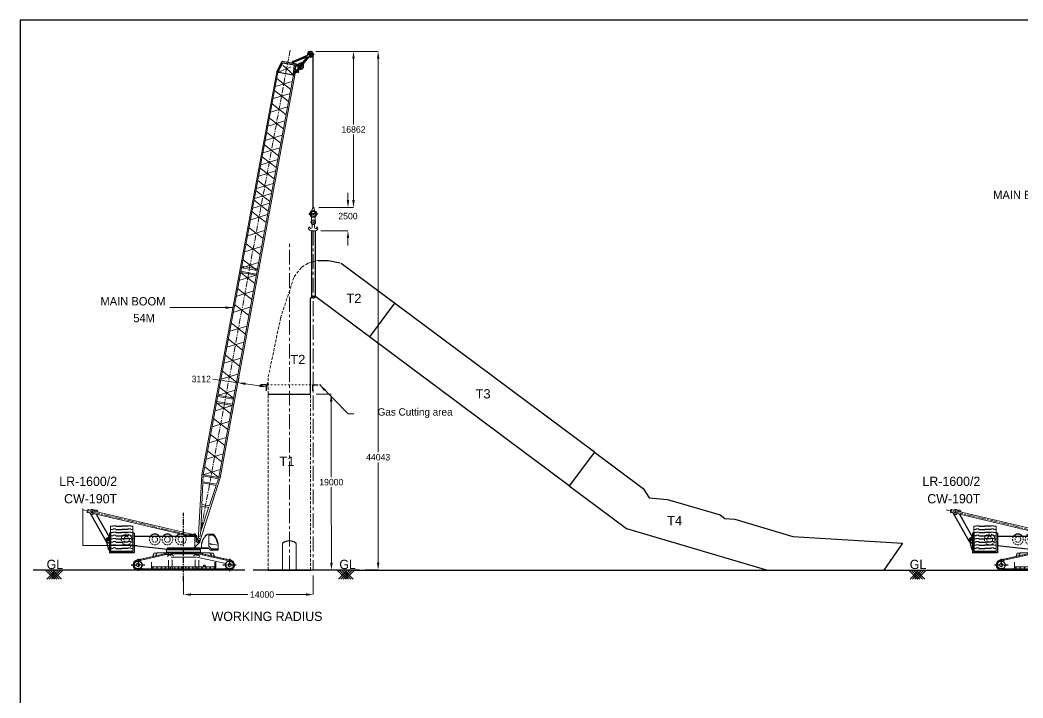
# Model space of a CAD drawing. Header units: millimetres. Extents: x 1537150 to 272268898, y -441565 to -219993.
# Drawn here: x 2354471 to 2462737, y -293195 to -219993 of the extents above; entities that cross this region are included whole.
import ezdxf

# ---------------------------------------------------------------- set-up
doc = ezdxf.new("R2010")
doc.units = ezdxf.units.MM
for name, pattern in [('CENTER', [50.8, 31.75, -6.35, 6.35, -6.35]), ('DIVIDE2', [0.625, 0.25, -0.125, 0, -0.125, 0, -0.125]), ('HIDDEN', [9.525, 6.35, -3.175])]:
    doc.linetypes.add(name, pattern=pattern)
doc.dimstyles.get("Standard").update_dxf_attribs({"dimtxt": 700, "dimasz": 800, "dimexe": 0.18, "dimexo": 600, "dimgap": 200, "dimtad": 0, "dimtih": 1, "dimtoh": 1, "dimdec": 0, "dimzin": 0, "dimdsep": 46, "dimtxsty": 'Standard', "dimcen": 0.09, "dimadec": 0, "dimazin": 0, "dimtfac": 1, "dimtdec": 0, "dimtofl": 0, "dimtmove": 0, "dimatfit": 3, "dimfxl": 1, "dimtolj": 1, "dimtzin": 0, "dimlwd": 5, "dimlwe": 5, "dimarcsym": 0})

# ---------------------------------------------------------------- blocks, each defined once
blk = doc.blocks.new('*D56')
at = {"color": 0, "lineweight": 5, "transparency": 16777216}
for p, q in [((2372125, -279971), (2372125, -282031)), ((2386125, -279971), (2386125, -282031)), ((2372925, -282031), (2379053, -282031)), ((2385325, -282031), (2382136, -282031))]:
    blk.add_line(p, q, dxfattribs=at)
at = {"color": 0, "transparency": 16777216}
for points in [[(2372925, -281898), (2372925, -282164), (2372125, -282031)], [(2385325, -281898), (2385325, -282164), (2386125, -282031)]]:
    blk.add_solid(points, dxfattribs=at)
at = {"layer": 'Defpoints', "color": 0, "transparency": 16777216}
for p in [(2372125, -279371), (2386125, -279371), (2386125, -282031)]:
    blk.add_point(p, dxfattribs=at)
at = {"color": 0, "transparency": 16777216, "insert": (2380595, -282031), "char_height": 700, "attachment_point": 5}
blk.add_mtext('\\A1;14000', dxfattribs=at)
blk = doc.blocks.new('*D58')
at = {"color": 0, "lineweight": 5, "transparency": 16777216}
for p, q in [((2389870, -239441), (2389870, -238641)), ((2386725, -240241), (2389870, -240241)), ((2386940, -242745), (2389870, -242745)), ((2389870, -243545), (2389870, -244345))]:
    blk.add_line(p, q, dxfattribs=at)
at = {"color": 0, "transparency": 16777216}
for points in [[(2389737, -239441), (2390003, -239441), (2389870, -240241)], [(2389737, -243545), (2390003, -243545), (2389870, -242745)]]:
    blk.add_solid(points, dxfattribs=at)
at = {"layer": 'Defpoints', "color": 0, "transparency": 16777216}
for p in [(2386125, -240241), (2389870, -240241), (2386340, -242745)]:
    blk.add_point(p, dxfattribs=at)
at = {"color": 0, "transparency": 16777216, "insert": (2389870, -241165), "char_height": 700, "attachment_point": 5}
blk.add_mtext('\\A1;2500', dxfattribs=at)
blk = doc.blocks.new('*D60')
at = {"color": 0, "lineweight": 5, "transparency": 16777216}
for p, q in [((2378099, -258672), (2378026, -259163)), ((2378026, -259163), (2375281, -258758)), ((2380313, -259500), (2378818, -259280)), ((2381177, -259126), (2381105, -259617))]:
    blk.add_line(p, q, dxfattribs=at)
at = {"color": 0, "transparency": 16777216}
for points in [[(2378837, -259148), (2378798, -259412), (2378026, -259163)], [(2380333, -259368), (2380294, -259632), (2381105, -259617)]]:
    blk.add_solid(points, dxfattribs=at)
at = {"layer": 'Defpoints', "color": 0, "transparency": 16777216}
for p in [(2378186, -258078), (2381265, -258532), (2378026, -259163)]:
    blk.add_point(p, dxfattribs=at)
at = {"color": 0, "transparency": 16777216, "insert": (2374031, -258758), "char_height": 700, "attachment_point": 5}
blk.add_mtext('\\A1;3112', dxfattribs=at)
blk = doc.blocks.new('*D61')
at = {"color": 0, "lineweight": 5, "transparency": 16777216}
for p, q in [((2386421, -260395), (2388061, -260393)), ((2388061, -261193), (2388071, -269343)), ((2388082, -278593), (2388072, -270443)), ((2386443, -279395), (2388083, -279393))]:
    blk.add_line(p, q, dxfattribs=at)
at = {"color": 0, "transparency": 16777216}
for points in [[(2388195, -261193), (2387928, -261193), (2388061, -260393)], [(2388215, -278593), (2387948, -278593), (2388083, -279393)]]:
    blk.add_solid(points, dxfattribs=at)
at = {"layer": 'Defpoints', "color": 0, "transparency": 16777216}
for p in [(2385821, -260396), (2385843, -279396), (2388083, -279393)]:
    blk.add_point(p, dxfattribs=at)
at = {"color": 0, "transparency": 16777216, "insert": (2388072, -269893), "char_height": 700, "attachment_point": 5}
blk.add_mtext('\\A1;19000', dxfattribs=at)
blk = doc.blocks.new('*D62')
at = {"color": 0, "lineweight": 5, "transparency": 16777216}
for p, q in [((2386416, -223379), (2393131, -223379)), ((2393130, -224179), (2393130, -266656)), ((2393130, -278571), (2393130, -267756)), ((2391728, -279371), (2393131, -279371))]:
    blk.add_line(p, q, dxfattribs=at)
at = {"color": 0, "transparency": 16777216}
for points in [[(2392997, -224179), (2393264, -224179), (2393130, -223379)], [(2392997, -278571), (2393264, -278571), (2393130, -279371)]]:
    blk.add_solid(points, dxfattribs=at)
at = {"layer": 'Defpoints', "color": 0, "transparency": 16777216}
for p in [(2385816, -223379), (2391128, -279371), (2393130, -279371)]:
    blk.add_point(p, dxfattribs=at)
at = {"color": 0, "transparency": 16777216, "insert": (2393130, -267206), "char_height": 700, "attachment_point": 5}
blk.add_mtext('\\A1;44043', dxfattribs=at)
blk = doc.blocks.new('54 M boom')
at = {"color": 7, "linetype": 'CENTER', "lineweight": 5, "ltscale": 20}
blk.add_line((10036, 53059), (0, 0), dxfattribs=at)
for p, q in [((10314, 51817), (12160, 52604)), ((10389, 51732), (11905, 52344)), ((11779, 52073), (10572, 50563)), ((11905, 52344), (11421, 51724)), ((12222, 52528), (11523, 51653)), ((12043, 52869), (12127, 52630)), ((12068, 52885), (12245, 52704)), ((12558, 52563), (12308, 52523)), ((12560, 52592), (12316, 52661)), ((8586, 50704), (9181, 51861)), ((8721, 50679), (9266, 51682)), ((9181, 51861), (10677, 51578)), ((9266, 51682), (10502, 51448)), ((10302, 51793), (10221, 51664)), ((10385, 51775), (10397, 51631)), ((10389, 50349), (10502, 51448)), ((10548, 50332), (10677, 51578)), ((11001, 51198), (10593, 50688)), ((10765, 51384), (10644, 51354)), ((10785, 51503), (10667, 51579)), ((11113, 51141), (10690, 50613)), ((10759, 51386), (10959, 51314)), ((10800, 51500), (11027, 51418)), ((10959, 51314), (11001, 51198)), ((11027, 51418), (11154, 51456)), ((11113, 51141), (11194, 51182)), ((11355, 51652), (11154, 51456)), ((11304, 51693), (11266, 51662)), ((11266, 51662), (11276, 51575)), ((11464, 51577), (11290, 51300)), ((11425, 51729), (11304, 51693)), ((11425, 51729), (11527, 51659)), ((11457, 51539), (11465, 51583)), ((11527, 51659), (11474, 51534)), ((8586, 50704), (10548, 50332)), ((10875, 50649), (10756, 50694)), ((10947, 50739), (10886, 50858))]:
    blk.add_line(p, q)
at = {"color": 7, "lineweight": 5, "ltscale": 50}
for p, q in [((10120, 51230), (8765, 50670)), ((9294, 51402), (10385, 50363))]:
    blk.add_line(p, q, dxfattribs=at)
at = {"color": 7, "lineweight": 18}
for p, q in [((335, 7206), (8595, 50703)), ((504, 7235), (8721, 50679)), ((2173, 6919), (10391, 50362)), ((2331, 6889), (10548, 50332)), ((6380, 29427), (4710, 29743)), ((6397, 29249), (4727, 29565)), ((6251, 28749), (4581, 29065)), ((6275, 28876), (4605, 29191)), ((3825, 14786), (1840, 15161)), ((3771, 15367), (2102, 15683)), ((3795, 15494), (2126, 15810)), ((3643, 14689), (1973, 15004)), ((335, 7206), (-74, 70)), ((98, 39), (2339, 6888)), ((2339, 6888), (346, 7265)), ((491, 7106), (462, 6479)), ((2138, 6794), (491, 7106)), ((1937, 6200), (2138, 6794)), ((456, 6349), (349, 4065)), ((1895, 6077), (456, 6349)), ((1937, 6200), (462, 6479)), ((1159, 3911), (1895, 6077)), ((342, 3900), (213, 1125)), ((213, 1125), (1106, 3755)), ((334, 3850), (1098, 3706)), ((342, 4015), (1151, 3862))]:
    blk.add_line(p, q, dxfattribs=at)
at = {"color": 7, "lineweight": 5}
for p, q in [((8589, 49981), (10095, 48801)), ((8425, 49117), (10259, 49665)), ((8180, 47817), (10013, 48365)), ((8343, 48681), (9849, 47502)), ((7906, 46372), (9739, 46920)), ((8070, 47236), (9576, 46057)), ((7784, 45723), (9290, 44544)), ((7620, 44860), (9453, 45407)), ((7326, 43302), (9159, 43850)), ((7489, 44166), (8995, 42986)), ((7072, 41960), (8905, 42507)), ((7235, 42823), (8742, 41644)), ((6830, 40685), (8664, 41232)), ((6994, 41548), (8500, 40369)), ((6762, 40323), (8269, 39144)), ((6599, 39460), (8432, 40007)), ((6343, 38106), (8176, 38654)), ((6506, 38970), (8013, 37790)), ((6107, 36860), (7614, 35681)), ((6139, 37027), (7972, 37574)), ((6302, 37890), (7808, 36711)), ((5944, 35996), (7777, 36544)), ((5707, 34745), (7540, 35293)), ((5870, 35608), (7377, 34429)), ((5380, 33018), (7214, 33566)), ((5544, 33882), (7050, 32703)), ((5054, 31292), (6887, 31839)), ((5217, 32155), (6724, 30976)), ((4891, 30429), (6397, 29249)), ((4727, 29565), (6560, 30113)), ((4418, 28201), (6251, 28749)), ((4581, 29065), (6088, 27885)), ((4255, 27338), (5761, 26159)), ((4092, 26475), (5925, 27022)), ((3765, 24748), (5598, 25295)), ((3928, 25611), (5435, 24432)), ((3432, 22717), (5265, 23264)), ((3595, 23580), (5102, 22401)), ((3269, 21853), (4775, 20674)), ((3105, 20990), (4938, 21537)), ((2779, 19263), (4612, 19811)), ((2942, 20127), (4449, 18947)), ((2452, 17537), (4285, 18084)), ((2615, 18400), (4122, 17221)), ((2126, 15810), (3959, 16358)), ((2289, 16673), (3795, 15494)), ((1810, 14141), (3643, 14689)), ((1973, 15004), (3480, 13825)), ((1647, 13278), (3153, 12099)), ((1483, 12415), (3316, 12962)), ((1157, 10688), (2990, 11235)), ((1320, 11551), (2827, 10372)), ((986, 9786), (2493, 8607)), ((823, 8923), (2656, 9470)), ((504, 7235), (2337, 7782)), ((667, 8098), (2173, 6919))]:
    blk.add_line(p, q, dxfattribs=at)
for centre, radius in [((12058, 52874), 31.6), ((12058, 52874), 25.1), ((12058, 52874), 25.1), ((12230, 52597), 69.6), ((12555, 52578), 31.6), ((12555, 52578), 25.1), ((12555, 52578), 25.1), ((10341, 51770), 11.4), ((10779, 51443), 26.9), ((11165, 51304), 67.5), ((10646, 50656), 62), ((10896, 50706), 26.9), ((0, 0), 106)]:
    blk.add_circle(centre, radius)
for centre, radius, start, end in [((12230, 52597), 303, 125.76071, 196.68554), ((12230, 52597), 278, 127.30541, 196.09969), ((12058, 52874), 15.1, 42.3212, 195.96643), ((12230, 52597), 303, 238.34108, 352.57064), ((12230, 52597), 278, 238.98009, 351.1664), ((12230, 52597), 303, 0.52223, 117.94949), ((12230, 52597), 133, 149.49733, 188.35429), ((12230, 52597), 278, 2.06693, 116.40488), ((12230, 52597), 108, 161.90642, 184.83933), ((12230, 52597), 81, 274.15641, 178.41752), ((12230, 52597), 81, 258.409, 178.41752), ((12230, 52597), 69.6, 229.46776, 177.83991), ((12230, 52597), 133, 247.4481, 328.97597), ((12230, 52597), 108, 251.30899, 81.80667), ((12230, 52597), 133, 24.25885, 94.21444), ((12555, 52578), 15.1, 277.08272, 70.72795), ((10341, 51770), 54.1, 330.58035, 181.6739), ((10341, 51770), 45, 2.87211, 149.62288), ((10779, 51443), 60.6, 70.2641, 256.23335), ((11165, 51304), 318, 171.23657, 220.22084), ((11165, 51304), 283, 172.6417, 218.79314), ((11165, 51304), 318, 70.1133, 149.29162), ((11165, 51304), 283, 68.4191, 147.8865), ((11165, 51304), 318, 242.5351, 37.90424), ((11165, 51304), 283, 243.96641, 35.25639), ((11165, 51304), 126, 283.68265, 358.15837), ((11395, 51593), 70.7, 346.93241, 128.66629), ((11467, 51542), 10.4, 200.45029, 311.2169), ((10896, 50706), 60.6, 249.21777, 33.7224), ((10896, 50706), 60.6, 249.21777, 356.95903)]:
    blk.add_arc(centre, radius, start, end)
blk = doc.blocks.new('600 Tcrane')
at = {"color": 7, "linetype": 'CENTER', "lineweight": 18, "ltscale": 25}
blk.add_line((833, 3721), (-10852, 6489), dxfattribs=at)
at = {"color": 7, "lineweight": 18, "ltscale": 50}
for p, q in [((-10343, 6481), (-10390, 6266)), ((-10287, 6469), (-10335, 6254)), ((802, 3594), (-10330, 6231)), ((723, 3882), (-10273, 6487)), ((-10254, 6208), (-10095, 6130)), ((-10192, 6473), (-10015, 6471)), ((-9697, 6468), (-9378, 6464)), ((-9657, 6430), (-9543, 6319)), ((-9274, 6358), (-9276, 6256)), ((-7876, 4713), (-7876, 2548)), ((-7634, 4713), (-7876, 4713)), ((-7634, 4370), (-7876, 4370)), ((-7611, 4768), (-7344, 4768)), ((-7611, 4425), (-7344, 4425)), ((-5731, 4768), (-5997, 4768)), ((-5731, 4425), (-5997, 4425)), ((-5707, 4713), (-5466, 4713)), ((-5707, 4370), (-5466, 4370)), ((-5466, 4713), (-5466, 1984)), ((-7634, 4028), (-7876, 4028)), ((-7634, 3685), (-7876, 3685)), ((-7634, 3342), (-7876, 3342)), ((-7611, 4082), (-7344, 4082)), ((-7611, 3739), (-7344, 3739)), ((-7611, 3397), (-7344, 3397)), ((-5731, 4082), (-5997, 4082)), ((-5731, 3739), (-5997, 3739)), ((-5731, 3397), (-5997, 3397)), ((-5707, 4028), (-5466, 4028)), ((-5707, 3685), (-5466, 3685)), ((-5707, 3342), (-5466, 3342)), ((1229, 3594), (1229, 2471)), ((2578, 3851), (3226, 3851)), ((2717, 3036), (2717, 3770)), ((2717, 3770), (3200, 3770)), ((-7634, 2999), (-7876, 2999)), ((-7634, 2656), (-7876, 2656)), ((-7634, 2313), (-7876, 2313)), ((-7611, 3054), (-7344, 3054)), ((-7611, 2711), (-7344, 2711)), ((-7611, 2368), (-7344, 2368)), ((-5731, 3054), (-5997, 3054)), ((-5731, 2711), (-5997, 2711)), ((-5731, 2368), (-5997, 2368)), ((-5707, 2999), (-5466, 2999)), ((-5707, 2656), (-5466, 2656)), ((-5707, 2313), (-5466, 2313)), ((-1827, 2214), (-1827, 1935)), ((-1739, 2397), (2086, 2397)), ((-1739, 2297), (1729, 2297)), ((1155, 2397), (1725, 2965)), ((1729, 2297), (2740, 2297)), ((1827, 2214), (1827, 1935)), ((1892, 2297), (1892, 2397)), ((1892, 2397), (2641, 2397)), ((1930, 2397), (1930, 2809)), ((2641, 2397), (2907, 2128)), ((2717, 3036), (2717, 2549)), ((3740, 2659), (2717, 2851)), ((2717, 2549), (2997, 2267)), ((2900, 2781), (3060, 2751)), ((3040, 2744), (2923, 2766)), ((3037, 2766), (2927, 2786)), ((2997, 2267), (3740, 2267)), ((3055, 2771), (3070, 2771)), ((3060, 2732), (3070, 2732)), ((3067, 2267), (3067, 2128)), ((3067, 2201), (3611, 2201)), ((3070, 2771), (3070, 2732)), ((3611, 2267), (3611, 2128)), ((3740, 2128), (3740, 2844)), ((-4590, 1072), (-4608, 1149)), ((-4330, 1230), (-4567, 1176)), ((-4297, 1120), (-4553, 1062)), ((-4268, 1144), (-4285, 1222)), ((-4008, 1302), (-4246, 1249)), ((-3975, 1192), (-4231, 1134)), ((-3946, 1217), (-3964, 1294)), ((-3687, 1374), (-3924, 1321)), ((-3654, 1264), (-3910, 1207)), ((-3625, 1289), (-3642, 1366)), ((-3365, 1447), (-3603, 1393)), ((-3332, 1337), (-3588, 1279)), ((-3303, 1361), (-3321, 1439)), ((-3040, 1520), (-3281, 1466)), ((-3203, 1803), (-3280, 1614)), ((-3010, 1409), (-3267, 1351)), ((-2926, 1803), (-3203, 1803)), ((-2887, 1774), (-3003, 1588)), ((-2982, 1434), (-2999, 1511)), ((-2723, 1591), (-2960, 1538)), ((-2689, 1481), (-2945, 1424)), ((-2926, 1803), (-2887, 1774)), ((-2887, 1845), (-2887, 1774)), ((-2882, 1845), (-1330, 1845)), ((-2660, 1506), (-2678, 1583)), ((-2401, 1664), (-2638, 1610)), ((-2368, 1554), (-2624, 1496)), ((-2339, 1578), (-2356, 1656)), ((-2080, 1736), (-2317, 1683)), ((-2046, 1626), (-2302, 1568)), ((-2017, 1651), (-2035, 1728)), ((-1935, 1664), (-1946, 1743)), ((-1704, 1794), (-1904, 1766)), ((-1674, 1683), (-1899, 1651)), ((-1720, 1935), (-1827, 1935)), ((-1750, 1845), (-1750, 1884)), ((-1720, 1884), (-1750, 1884)), ((-1539, 1703), (-1740, 1464)), ((-1720, 1935), (1720, 1935)), ((-1720, 1884), (1720, 1884)), ((-1644, 1704), (-1656, 1783)), ((-1432, 1836), (-1618, 1806)), ((-1406, 1724), (-1608, 1692)), ((-1476, 1713), (-1414, 1723)), ((-1414, 1723), (-1083, 1515)), ((-1374, 1902), (-1398, 1902)), ((-1390, 1842), (-1390, 1842)), ((-1375, 1747), (-1388, 1825)), ((-1374, 1902), (-1374, 1845)), ((-1374, 1902), (1378, 1902)), ((2887, 1845), (-1374, 1845)), ((-1357, 1381), (1366, 1381)), ((-1263, 1845), (-1354, 1845)), ((-1263, 1730), (-1337, 1730)), ((-1223, 1105), (-1223, 105)), ((-1164, 1827), (-1164, 1748)), ((-1064, 1845), (-905, 1845)), ((-1064, 1730), (-905, 1730)), ((-806, 1827), (-806, 1748)), ((-806, 1827), (-806, 1748)), ((-707, 1845), (-548, 1845)), ((-548, 1730), (-707, 1730)), ((-449, 1827), (-449, 1748)), ((-350, 1845), (-191, 1845)), ((-350, 1730), (-191, 1730)), ((-92, 1827), (-92, 1748)), ((-92, 1827), (-92, 1748)), ((167, 1845), (7, 1845)), ((7, 1730), (167, 1730)), ((266, 1827), (266, 1748)), ((365, 1845), (524, 1845)), ((365, 1730), (524, 1730)), ((623, 1827), (623, 1748)), ((623, 1827), (623, 1748)), ((722, 1845), (881, 1845)), ((722, 1730), (881, 1730)), ((980, 1827), (980, 1748)), ((1079, 1845), (1238, 1845)), ((1079, 1730), (1238, 1730)), ((1419, 1723), (1088, 1515)), ((1246, 1105), (1246, 105)), ((1337, 1748), (1337, 1827)), ((1337, 1730), (1337, 1730)), ((1378, 1902), (1378, 1845)), ((1403, 1902), (1378, 1902)), ((1408, 1726), (1614, 1697)), ((1422, 1840), (1618, 1812)), ((1436, 1386), (4558, 685)), ((1543, 1703), (1744, 1464)), ((1650, 1710), (1661, 1789)), ((1681, 1688), (1981, 1641)), ((1705, 1800), (1994, 1755)), ((1827, 1935), (1720, 1935)), ((1750, 1884), (1720, 1884)), ((1750, 1845), (1750, 1884)), ((2017, 1651), (2035, 1728)), ((2046, 1626), (2302, 1568)), ((2080, 1736), (2317, 1683)), ((2339, 1578), (2356, 1656)), ((2368, 1554), (2624, 1496)), ((2401, 1664), (2638, 1610)), ((2660, 1506), (2678, 1583)), ((2689, 1481), (2945, 1424)), ((2723, 1591), (2960, 1538)), ((2887, 1845), (2887, 1774)), ((2926, 1803), (2887, 1774)), ((2887, 1774), (3003, 1588)), ((2907, 2128), (3740, 2128)), ((2926, 1803), (3203, 1803)), ((2982, 1434), (2999, 1511)), ((3010, 1409), (3267, 1351)), ((3040, 1520), (3281, 1466)), ((3203, 1803), (3280, 1614)), ((3303, 1361), (3321, 1439)), ((3332, 1337), (3588, 1279)), ((3365, 1447), (3603, 1393)), ((3625, 1289), (3642, 1366)), ((3654, 1264), (3910, 1207)), ((3687, 1374), (3924, 1321)), ((3946, 1217), (3964, 1294)), ((3975, 1192), (4231, 1134)), ((4008, 1302), (4246, 1249)), ((4268, 1144), (4285, 1222)), ((4297, 1120), (4553, 1062)), ((4330, 1230), (4567, 1176)), ((4600, 1071), (4617, 1148)), ((4662, 1157), (4899, 1103)), ((-5349, 417), (-5416, 399)), ((-5327, 711), (-5393, 739)), ((-5186, 176), (-5227, 120)), ((-5125, 930), (-5157, 992)), ((-4913, 976), (-4999, 955)), ((-4907, 115), (-4907, 0)), ((-4907, 97), (-4907, 18)), ((-4883, 998), (-4894, 1077)), ((-4703, 115), (-4808, 115)), ((-4808, 0), (-4703, 0)), ((-4410, 97), (-4410, 18)), ((-4311, 115), (-4152, 115)), ((-4311, 0), (-4152, 0)), ((-4053, 97), (-4053, 18)), ((-3954, 115), (-3794, 115)), ((-3954, 0), (-3794, 0)), ((-3695, 97), (-3695, 18)), ((-3596, 115), (-3437, 115)), ((-3596, 0), (-3437, 0)), ((-3465, 825), (-3465, 115)), ((-3465, 348), (3488, 348)), ((-3338, 97), (-3338, 18)), ((-3239, 115), (-3080, 115)), ((-3239, 0), (-3080, 0)), ((-2981, 97), (-2981, 18)), ((-2882, 115), (-2723, 115)), ((-2882, 0), (-2723, 0)), ((-2623, 97), (-2623, 18)), ((-2623, 97), (-2623, 18)), ((-2524, 115), (-2365, 115)), ((-2524, 0), (-2365, 0)), ((-2266, 97), (-2266, 18)), ((-2167, 115), (-2008, 115)), ((-2167, 0), (-2008, 0)), ((-1909, 97), (-1909, 18)), ((-1810, 115), (-1651, 115)), ((-1810, 0), (-1651, 0)), ((-1615, 1069), (-1615, 107)), ((-1552, 97), (-1552, 18)), ((-1453, 115), (-1293, 115)), ((-1453, 0), (-1293, 0)), ((-1194, 97), (-1194, 18)), ((-1194, 97), (-1194, 18)), ((-1095, 115), (-936, 115)), ((-1095, 0), (-936, 0)), ((-837, 97), (-837, 18)), ((-738, 115), (-579, 115)), ((-738, 0), (-579, 0)), ((-480, 97), (-480, 18)), ((-480, 97), (-480, 18)), ((-381, 115), (-222, 115)), ((-381, 0), (-222, 0)), ((-123, 97), (-123, 18)), ((-23, 115), (46, 115)), ((-23, 0), (46, 0)), ((145, 97), (145, 18)), ((244, 115), (403, 115)), ((244, 0), (403, 0)), ((503, 97), (503, 18)), ((503, 97), (503, 18)), ((602, 115), (761, 115)), ((602, 0), (761, 0)), ((860, 97), (860, 18)), ((959, 115), (1118, 115)), ((959, 0), (1118, 0)), ((1217, 97), (1217, 18)), ((1217, 97), (1217, 18)), ((1316, 115), (1475, 115)), ((1316, 0), (1475, 0)), ((1574, 97), (1574, 18)), ((1637, 1069), (1637, 107)), ((1673, 115), (1833, 115)), ((1673, 0), (1833, 0)), ((1932, 97), (1932, 18)), ((2031, 115), (2190, 115)), ((2031, 0), (2190, 0)), ((2289, 97), (2289, 18)), ((2388, 115), (2547, 115)), ((2646, 97), (2646, 18)), ((2646, 97), (2646, 18)), ((2745, 115), (2904, 115)), ((3004, 97), (3004, 18)), ((3103, 115), (3262, 115)), ((3361, 97), (3361, 18)), ((3369, 825), (3369, 310)), ((3427, 825), (3369, 825)), ((3369, 265), (3369, 99)), ((3407, 288), (3387, 288)), ((3427, 825), (3427, 309)), ((3427, 266), (3427, 115)), ((3460, 115), (3619, 115)), ((3488, 825), (3488, 115)), ((3718, 97), (3718, 18)), ((3995, 115), (3836, 115)), ((3995, 0), (3836, 0)), ((4095, 97), (4095, 18)), ((4353, 115), (4194, 115)), ((4353, 0), (4194, 0)), ((4452, 97), (4452, 18)), ((4629, 1047), (4885, 989)), ((4745, 115), (4850, 115)), ((4924, 998), (4935, 1077)), ((4949, 97), (4949, 18)), ((4955, 976), (5041, 955)), ((5167, 930), (5199, 992)), ((5227, 176), (5269, 120)), ((5369, 711), (5434, 739)), ((5391, 417), (5458, 399)), ((-4703, 0), (-4808, 0)), ((2388, 0), (2547, 0)), ((2745, 0), (2904, 0)), ((3103, 0), (3262, 0)), ((3460, 0), (3619, 0)), ((4745, 0), (4850, 0))]:
    blk.add_line(p, q, dxfattribs=at)
for p, q in [((-10095, 6130), (-8366, 3072)), ((-9422, 6016), (-8010, 3519)), ((-7634, 4713), (-7611, 4768)), ((-7634, 4370), (-7611, 4425)), ((-7321, 4713), (-7344, 4768)), ((-7321, 4370), (-7344, 4425)), ((-7321, 4713), (-6671, 4713)), ((-7321, 4370), (-6671, 4370)), ((-6021, 4713), (-6671, 4713)), ((-6021, 4370), (-6671, 4370)), ((-6021, 4713), (-5997, 4768)), ((-6021, 4370), (-5997, 4425)), ((-5707, 4713), (-5731, 4768)), ((-5707, 4370), (-5731, 4425)), ((-8010, 3955), (-8010, 1850)), ((-7876, 3955), (-8010, 3955)), ((-7876, 3955), (-7876, 1984)), ((-7634, 4028), (-7611, 4082)), ((-7634, 3685), (-7611, 3739)), ((-7634, 3342), (-7611, 3397)), ((-7321, 4028), (-7344, 4082)), ((-7321, 3685), (-7344, 3739)), ((-7321, 3342), (-7344, 3397)), ((-7321, 4028), (-6671, 4028)), ((-7321, 3685), (-6671, 3685)), ((-7321, 3342), (-6671, 3342)), ((-6021, 4028), (-6671, 4028)), ((-6021, 3685), (-6671, 3685)), ((-6021, 3342), (-6671, 3342)), ((-6021, 4028), (-5997, 4082)), ((-6021, 3685), (-5997, 3739)), ((-6021, 3342), (-5997, 3397)), ((-5707, 4028), (-5731, 4082)), ((-5707, 3685), (-5731, 3739)), ((-5707, 3342), (-5731, 3397)), ((-5332, 3955), (-5466, 3955)), ((-5332, 3955), (-5332, 1850)), ((1268, 3594), (-5332, 3594)), ((623, 3636), (683, 3891)), ((662, 3627), (723, 3882)), ((964, 3690), (662, 3627)), ((723, 3882), (964, 3690)), ((1075, 3594), (1170, 3797)), ((1315, 3722), (1078, 3844)), ((1384, 3467), (1367, 3594)), ((1409, 3356), (1384, 3467)), ((1409, 3049), (1409, 3356)), ((1517, 3206), (1413, 3572)), ((-8283, 3195), (-8283, 2838)), ((-8283, 2838), (-8095, 2206)), ((-8010, 2188), (-8065, 2188)), ((-7634, 2999), (-7611, 3054)), ((-7634, 2656), (-7611, 2711)), ((-7634, 2313), (-7611, 2368)), ((-7321, 2999), (-7344, 3054)), ((-7321, 2656), (-7344, 2711)), ((-7321, 2313), (-7344, 2368)), ((-7321, 2999), (-6671, 2999)), ((-7321, 2656), (-6671, 2656)), ((-7321, 2313), (-6671, 2313)), ((-6021, 2999), (-6671, 2999)), ((-6021, 2656), (-6671, 2656)), ((-6021, 2313), (-6671, 2313)), ((-6021, 2999), (-5997, 3054)), ((-6021, 2656), (-5997, 2711)), ((-6021, 2313), (-5997, 2368)), ((-5707, 2999), (-5731, 3054)), ((-5707, 2656), (-5731, 2711)), ((-5707, 2313), (-5731, 2368)), ((-1739, 2214), (-5332, 2618)), ((-1827, 2214), (1827, 2214)), ((-1739, 2214), (-1739, 2397)), ((1409, 3049), (1697, 2931)), ((1702, 3147), (1517, 3206)), ((1739, 2214), (1739, 2397)), ((-5332, 1850), (-8010, 1850)), ((-7284, 1850), (-8010, 1850)), ((-5466, 1984), (-7876, 1984)), ((-4852, 1110), (-4653, 1157)), ((-3280, 1614), (-3280, 1466)), ((-3003, 1588), (-2981, 1528)), ((3003, 1588), (2981, 1528)), ((3280, 1614), (3280, 1466)), ((-4849, 990), (-4619, 1047)), ((-4604, 97), (-4604, 18)), ((-4604, 97), (-4604, 18)), ((-4539, 115), (-4469, 115)), ((-4539, 0), (-4469, 0)), ((4581, 115), (4511, 115)), ((4581, 0), (4511, 0)), ((4646, 97), (4646, 18))]:
    blk.add_line(p, q)
at = {"linetype": 'CENTER', "ltscale": 20}
for p, q in [((0, -1260), (0, 6170)), ((-4918, 1194), (-4918, -112)), ((4960, 1187), (4960, -118)), ((-5651, 534), (-4184, 534)), ((5693, 528), (4226, 528))]:
    blk.add_line(p, q, dxfattribs=at)
at = {"color": 7, "ltscale": 50}
for p, q in [((-1398, 1902), (-1398, 1935)), ((1403, 1902), (1403, 1935))]:
    blk.add_line(p, q, dxfattribs=at)
at = {"color": 7, "lineweight": 18, "ltscale": 50}
blk.add_lwpolyline([(2329, 516), (2155, 516), (2155, 356), (2329, 356)], close=True, dxfattribs=at)
for centre, radius in [((-10310, 6500), 9.33), ((-10368, 6235), 9.33), ((-9858, 6254), 63.6), ((-9357, 6389), 23.6), ((1651, 3048), 78.1), ((1651, 3048), 46.4), ((2900, 2781), 6.78), ((-1465, 1641), 73.1), ((1470, 1641), 73.1), ((-4918, 534), 198), ((-3331, 240), 34.5), ((-2861, 240), 34.5), ((-2389, 240), 34.5), ((-1951, 240), 34.5), ((-1422, 240), 34.5), ((-962, 240), 34.5), ((-544, 240), 34.5), ((-187, 240), 34.5), ((236, 240), 34.5), ((567, 240), 34.5), ((985, 240), 34.5), ((1444, 240), 34.5), ((1974, 240), 34.5), ((2412, 240), 34.5), ((2884, 240), 34.5), ((3318, 240), 34.5), ((4960, 534), 198)]:
    blk.add_circle(centre, radius, dxfattribs=at)
for centre, radius in [((-8147, 3195), 70.4), ((1239, 3811), 35.7), ((1318, 3594), 49.1), ((-4918, 534), 429), ((4960, 534), 429)]:
    blk.add_circle(centre, radius)
at = {"linetype": 'HIDDEN', "lineweight": 5, "ltscale": 30}
for centre in [(-6157, 3291), (-3107, 3291), (-1749, 3291), (-299, 3291)]:
    blk.add_circle(centre, 303, dxfattribs=at)
at = {"color": 7, "lineweight": 18, "ltscale": 50}
for centre, radius, start, end in [((-10310, 6500), 38.6, 305.10164, 210.05912), ((-9858, 6254), 268, 17.25443, 136.15875), ((-10368, 6235), 38.6, 125.10164, 30.05912), ((-9858, 6254), 268, 197.25443, 316.15875), ((-9384, 6354), 111, 2.28998, 88.34028), ((2066, 2624), 1612, 8.3851, 45.29305), ((2066, 2624), 1689, 7.48998, 46.60927), ((1651, 3048), 111, 311.6836, 90), ((1651, 3048), 111, 311.6836, 316.02381), ((2900, 2781), 20.8, 21.26228, 317.54545), ((2900, 2781), 13.6, 64.14383, 274.66391), ((2903, 2624), 144, 81.80277, 91.34139), ((2959, 2927), 144, 247.46635, 257.00496), ((3038, 2779), 13.5, 253.07693, 302.64316), ((3036, 2731), 13.5, 36.16458, 85.7308), ((3055, 2758), 13.9, 90, 131.61131), ((3060, 2745), 13.9, 207.19642, 269.80889), ((3055, 2758), 13.9, 68.99885, 69.12447), ((-4933, 1016), 72.7, 57.10645, 96.48387), ((-4849, 1063), 46.6, 93.85224, 163.21924), ((-4642, 1087), 70.6, 61.02775, 98.6807), ((-4549, 1106), 72.7, 104.20224, 143.57966), ((-4319, 1160), 70.6, 61.02775, 98.6807), ((-4307, 1161), 42.5, 284.02612, 336.96356), ((-4227, 1178), 72.7, 104.20224, 143.57966), ((-4240, 1175), 41.9, 227.93748, 281.86232), ((-3998, 1232), 70.6, 61.02775, 98.6807), ((-3985, 1233), 42.5, 284.02612, 336.96356), ((-3905, 1251), 72.7, 104.20224, 143.57966), ((-3918, 1248), 41.9, 227.93748, 281.86232), ((-3676, 1304), 70.6, 61.02775, 98.6807), ((-3664, 1306), 42.5, 284.02612, 336.96356), ((-3584, 1323), 72.7, 104.20224, 143.57966), ((-3597, 1320), 41.8, 227.9373, 281.87409), ((-3351, 1400), 48.8, 52.03072, 107.67773), ((-3342, 1378), 42.5, 284.15685, 336.95421), ((-3262, 1408), 60.7, 108.10326, 158.58625), ((-3275, 1392), 41.8, 227.9372, 281.88079), ((-3033, 1449), 70.6, 61.02775, 98.6807), ((-3021, 1450), 42.5, 284.06288, 336.96268), ((-2941, 1468), 72.7, 104.20224, 143.57966), ((-2954, 1465), 41.8, 227.93677, 281.91052), ((-2712, 1521), 70.6, 61.02775, 98.6807), ((-2699, 1523), 42.5, 283.66975, 336.97085), ((-2619, 1540), 72.7, 104.20224, 143.57966), ((-2632, 1537), 41.8, 227.9373, 281.87463), ((-2390, 1594), 70.6, 61.02775, 98.6807), ((-2378, 1595), 42.5, 283.75534, 336.9693), ((-2298, 1612), 72.7, 104.20224, 143.57966), ((-2311, 1609), 41.9, 227.93782, 281.83988), ((-2069, 1666), 70.6, 61.0252, 98.68325), ((-2056, 1667), 42.5, 283.40373, 336.97484), ((-1976, 1685), 72.7, 104.20224, 143.57966), ((-1989, 1682), 41.8, 227.93739, 281.8681), ((-1891, 1695), 72.7, 99.47559, 138.853), ((-1904, 1693), 41.8, 223.21073, 277.14144), ((-1697, 1718), 76.3, 57.6723, 94.76828), ((-1680, 1722), 39.9, 278.24449, 333.12671), ((-1601, 1736), 72.7, 103.6693, 139.87328), ((-1614, 1734), 42.5, 224.73297, 278.31267), ((-1426, 1763), 72.7, 58.25804, 94.39989), ((-1413, 1766), 42.5, 279.76044, 333.26655), ((-1351, 1800), 44.6, 94.75189, 146.05096), ((-1337, 1783), 52.7, 223.32024, 269.99826), ((-1276, 1486), 359, 71.82403, 87.93024), ((-1276, 2089), 359, 272.06976, 288.17597), ((-1051, 1486), 359, 92.06976, 108.17597), ((-1051, 2089), 359, 251.82403, 267.93024), ((-918, 1486), 359, 71.82403, 87.93024), ((-918, 2089), 359, 272.06976, 288.17597), ((-694, 1486), 359, 92.06976, 108.17597), ((-694, 2089), 359, 251.82403, 267.93024), ((-561, 1486), 359, 71.82403, 87.93024), ((-561, 2089), 359, 272.06976, 288.17597), ((-337, 1486), 359, 92.06976, 108.17597), ((-337, 2089), 359, 251.82403, 267.93024), ((-204, 1486), 359, 71.82403, 87.93024), ((-204, 2089), 359, 272.06976, 288.17597), ((20, 1486), 359, 92.06976, 108.17597), ((20, 2089), 359, 251.82403, 267.93024), ((154, 1486), 359, 71.82403, 87.93024), ((154, 2089), 359, 272.06976, 288.17597), ((378, 1486), 359, 92.06976, 108.17597), ((378, 2089), 359, 251.82403, 267.93024), ((511, 1486), 359, 71.82403, 87.93024), ((511, 2089), 359, 272.06976, 288.17597), ((735, 1486), 359, 92.06976, 108.17597), ((735, 2089), 359, 251.82403, 267.93024), ((868, 1486), 359, 71.82403, 87.93024), ((868, 2089), 359, 272.06976, 288.17597), ((1092, 1486), 359, 92.06976, 108.17597), ((1092, 2089), 359, 251.82403, 267.93024), ((1225, 1486), 359, 71.82403, 87.93024), ((1225, 2089), 359, 272.06976, 288.17597), ((1401, 1688), 153, 82.11774, 114.64844), ((1444, 1962), 239, 243.63584, 261.25452), ((1619, 1739), 42.6, 262.22235, 316.25169), ((1608, 1742), 70.9, 41.02467, 81.327), ((1688, 1730), 42.5, 207.75445, 261.12739), ((1701, 1727), 72.7, 86.3166, 122.76223), ((1989, 1682), 41.8, 258.1319, 312.06261), ((1976, 1685), 72.7, 36.42034, 75.79776), ((2056, 1667), 42.5, 203.02516, 256.59627), ((2069, 1666), 70.6, 81.31675, 118.9748), ((2311, 1609), 41.9, 258.16012, 312.06218), ((2298, 1612), 72.7, 36.42034, 75.79776), ((2378, 1595), 42.5, 203.0307, 256.24466), ((2390, 1594), 70.6, 81.3193, 118.97225), ((2632, 1537), 41.8, 258.12537, 312.0627), ((2619, 1540), 72.7, 36.42034, 75.79776), ((2699, 1523), 42.5, 203.02915, 256.33025), ((2712, 1521), 70.6, 81.3193, 118.97225), ((2954, 1465), 41.8, 258.08948, 312.06323), ((2941, 1468), 72.7, 36.42034, 75.79776), ((3021, 1450), 42.5, 203.03732, 255.93712), ((3033, 1449), 70.6, 81.3193, 118.97225), ((3275, 1392), 41.8, 258.11921, 312.0628), ((3262, 1408), 60.7, 21.41375, 71.89674), ((3342, 1378), 42.5, 203.04579, 255.84315), ((3351, 1400), 48.8, 72.32227, 127.96928), ((3597, 1320), 41.8, 258.12591, 312.0627), ((3584, 1323), 72.7, 36.42034, 75.79776), ((3664, 1306), 42.5, 203.03644, 255.97388), ((3676, 1304), 70.6, 81.3193, 118.97225), ((3918, 1248), 41.9, 258.13768, 312.06252), ((3905, 1251), 72.7, 36.42034, 75.79776), ((3985, 1233), 42.5, 203.03644, 255.97388), ((3998, 1232), 70.6, 81.3193, 118.97225), ((4240, 1175), 41.9, 258.13768, 312.06252), ((4227, 1178), 72.7, 36.42034, 75.79776), ((4307, 1161), 42.5, 203.03644, 255.97388), ((4319, 1160), 70.6, 81.3193, 118.97225), ((4559, 1105), 72.7, 36.42034, 75.79776), ((4651, 1087), 70.6, 81.3193, 118.97225), ((4881, 1029), 72.7, 41.147, 80.52441), ((4975, 1016), 72.7, 83.51613, 122.89355), ((-5383, 451), 61.5, 190.85086, 237.84496), ((-5361, 371), 61.6, 152.56327, 201.67197), ((-5385, 701), 38.5, 101.09137, 155.21888), ((-5360, 759), 38.5, 158.2457, 212.37321), ((-5410, 452), 69.9, 329.62042, 10.37676), ((-5384, 356), 69.9, 20.01827, 60.77461), ((-5326, 739), 28.9, 266.26556, 321.26977), ((-5347, 689), 28.9, 352.19481, 47.19902), ((-5233, 182), 62, 233.27088, 275.21859), ((-5166, 132), 62, 191.24142, 233.18914), ((-5281, 151), 99.1, 14.69489, 45.93377), ((-5175, 954), 42, 64.9723, 120.01602), ((-5182, 77), 99.1, 60.52624, 91.76512), ((-5116, 985), 42, 115.22908, 170.27281), ((-5148, 924), 23.7, 294.96815, 14.91754), ((-5107, 945), 23.7, 220.32757, 300.27696), ((-5019, -244), 359, 87.54528, 87.93024), ((-5019, 359), 359, 277.46589, 288.17597), ((-5019, -244), 359, 71.82403, 77.61568), ((-4920, 1017), 41.7, 278.6895, 332.79367), ((-4795, -244), 359, 92.06976, 108.17597), ((-4795, 359), 359, 251.82403, 267.93024), ((-4858, 1023), 34.7, 225.07632, 286.10495), ((-4716, -244), 359, 71.82403, 87.93024), ((-4716, -244), 359, 71.82403, 87.93024), ((-4716, 359), 359, 272.06976, 288.17597), ((-4716, 359), 359, 272.06976, 288.17597), ((-4629, 1088), 42.5, 284.02612, 336.96356), ((-4562, 1103), 41.9, 227.93748, 281.86232), ((-4298, -244), 359, 92.06976, 108.17597), ((-4298, 359), 359, 251.82403, 267.93024), ((-4165, -244), 359, 71.82403, 87.93024), ((-4165, 359), 359, 272.06976, 288.17597), ((-3941, -244), 359, 92.06976, 108.17597), ((-3941, 359), 359, 251.82403, 267.93024), ((-3807, -244), 359, 71.82403, 87.93024), ((-3807, 359), 359, 272.06976, 288.17597), ((-3583, -244), 359, 92.06976, 108.17597), ((-3583, 359), 359, 251.82403, 267.93024), ((-3450, -244), 359, 71.82403, 87.93024), ((-3450, 359), 359, 272.06976, 288.17597), ((-3226, -244), 359, 92.06976, 108.17597), ((-3226, 359), 359, 251.82403, 267.93024), ((-3093, -244), 359, 71.82403, 87.93024), ((-3093, 359), 359, 272.06976, 288.17597), ((-2869, -244), 359, 92.06976, 108.17597), ((-2869, 359), 359, 251.82403, 267.93024), ((-2736, -244), 359, 71.82403, 87.93024), ((-2736, 359), 359, 272.06976, 288.17597), ((-2511, -244), 359, 92.06976, 108.17597), ((-2511, 359), 359, 251.82403, 267.93024), ((-2378, -244), 359, 71.82403, 87.93024), ((-2378, 359), 359, 272.06976, 288.17597), ((-2154, -244), 359, 92.06976, 108.17597), ((-2154, 359), 359, 251.82403, 267.93024), ((-2021, -244), 359, 71.82403, 87.93024), ((-2021, 359), 359, 272.06976, 288.17597), ((-1797, -244), 359, 92.06976, 108.17597), ((-1797, 359), 359, 251.82403, 267.93024), ((-1664, -244), 359, 71.82403, 87.93024), ((-1664, 359), 359, 272.06976, 288.17597), ((-1440, -244), 359, 92.06976, 108.17597), ((-1440, 359), 359, 251.82403, 267.93024), ((-1306, -244), 359, 71.82403, 87.93024), ((-1306, 359), 359, 272.06976, 288.17597), ((-1082, -244), 359, 92.06976, 108.17597), ((-1082, 359), 359, 251.82403, 267.93024), ((-949, -244), 359, 71.82403, 87.93024), ((-949, 359), 359, 272.06976, 288.17597), ((-725, -244), 359, 92.06976, 108.17597), ((-725, 359), 359, 251.82403, 267.93024), ((-592, -244), 359, 71.82403, 87.93024), ((-592, 359), 359, 272.06976, 288.17597), ((-368, -244), 359, 92.06976, 108.17597), ((-368, 359), 359, 251.82403, 267.93024), ((-235, -244), 359, 71.82403, 87.93024), ((-235, 359), 359, 272.06976, 288.17597), ((-10, -244), 359, 92.06976, 108.17597), ((-10, 359), 359, 251.82403, 267.93024), ((33, -244), 359, 71.82403, 87.93024), ((33, 359), 359, 272.06976, 288.17597), ((257, -244), 359, 92.06976, 108.17597), ((257, 359), 359, 251.82403, 267.93024), ((391, -244), 359, 71.82403, 87.93024), ((391, 359), 359, 272.06976, 288.17597), ((615, -244), 359, 92.06976, 108.17597), ((615, 359), 359, 251.82403, 267.93024), ((748, -244), 359, 71.82403, 87.93024), ((748, 359), 359, 272.06976, 288.17597), ((972, -244), 359, 92.06976, 108.17597), ((972, 359), 359, 251.82403, 267.93024), ((1105, -244), 359, 71.82403, 87.93024), ((1105, 359), 359, 272.06976, 288.17597), ((1329, -244), 359, 92.06976, 108.17597), ((1329, 359), 359, 251.82403, 267.93024), ((1462, -244), 359, 71.82403, 87.93024), ((1462, 359), 359, 272.06976, 288.17597), ((1686, -244), 359, 92.06976, 108.17597), ((1686, 359), 359, 251.82403, 267.93024), ((1820, -244), 359, 71.82403, 87.93024), ((1820, 359), 359, 272.06976, 288.17597), ((2044, -244), 359, 92.06976, 108.17597), ((2044, 359), 359, 251.82403, 267.93024), ((2177, -244), 359, 71.82403, 87.93024), ((2177, 359), 359, 272.06976, 288.17597), ((2401, -244), 359, 92.06976, 108.17597), ((2401, 359), 359, 251.82403, 267.93024), ((2534, -244), 359, 71.82403, 87.93024), ((2534, 359), 359, 272.06976, 288.17597), ((2758, -244), 359, 92.06976, 108.17597), ((2758, 359), 359, 251.82403, 267.93024), ((2891, -244), 359, 71.82403, 87.93024), ((2891, 359), 359, 272.06976, 288.17597), ((3116, -244), 359, 92.06976, 108.17597), ((3116, 359), 359, 251.82403, 267.93024), ((3249, -244), 359, 71.82403, 87.93024), ((3249, 359), 359, 272.06976, 288.17597), ((3473, -244), 359, 92.06976, 108.17597), ((3473, 359), 359, 251.82403, 267.93024), ((3392, 310), 22.8, 179.15173, 262.07127), ((3392, 265), 22.8, 97.92873, 180.84827), ((3404, 310), 22.3, 276.69555, 1.30502), ((3404, 265), 22.3, 358.69498, 83.30445), ((3606, -244), 359, 71.82403, 87.93024), ((3606, 359), 359, 272.06976, 288.17597), ((3849, -244), 359, 92.06976, 111.41632), ((3849, 359), 359, 248.58368, 267.93024), ((3982, -244), 359, 71.82403, 87.93024), ((3982, 359), 359, 272.06976, 288.17597), ((4207, -244), 359, 92.06976, 108.17597), ((4207, 359), 359, 251.82403, 267.93024), ((4340, -244), 359, 71.82403, 87.93024), ((4340, 359), 359, 272.06976, 288.17597), ((4572, 1102), 41.9, 258.13768, 312.06252), ((4639, 1088), 42.5, 203.03644, 255.97388), ((4758, -244), 359, 92.06976, 108.17597), ((4758, 359), 359, 251.82403, 267.93024), ((4837, -244), 359, 71.82403, 87.93024), ((4837, 359), 359, 272.06976, 288.17597), ((4894, 1027), 41.9, 262.86434, 316.78918), ((4962, 1017), 41.7, 207.20633, 261.3105), ((5061, -244), 359, 102.38432, 108.17597), ((5061, 359), 359, 251.82403, 262.53411), ((5061, -244), 359, 92.06976, 92.45472), ((5149, 945), 23.7, 239.72304, 319.67243), ((5189, 924), 23.7, 165.08246, 245.03185), ((5158, 985), 42, 9.72719, 64.77092), ((5224, 77), 99.1, 88.23488, 119.47376), ((5217, 954), 42, 59.98398, 115.0277), ((5323, 151), 99.1, 134.06623, 165.30511), ((5208, 132), 62, 306.81086, 348.75858), ((5275, 182), 62, 264.78141, 306.72912), ((5367, 739), 28.9, 218.73023, 273.73444), ((5389, 689), 28.9, 132.80098, 187.80519), ((5425, 356), 69.9, 119.22539, 159.98173), ((5452, 452), 69.9, 169.62324, 210.37958), ((5402, 759), 38.5, 327.62679, 21.7543), ((5427, 701), 38.5, 24.78112, 78.90863), ((5425, 451), 61.5, 302.15504, 349.14914), ((5403, 371), 61.6, 338.32803, 27.43673)]:
    blk.add_arc(centre, radius, start, end, dxfattribs=at)
for centre, radius, start, end in [((-8147, 3195), 274, 60.07928, 299.92072), ((-8147, 3195), 251, 57.03723, 302.96277), ((-8147, 3195), 137, 359.99982, 180), ((-3107, 3291), 577, 31.67352, 148.32648), ((-1749, 3291), 577, 31.67352, 148.32648), ((-299, 3291), 577, 31.67352, 148.32648), ((983, 4692), 851, 252.19874, 285.61365), ((1239, 3811), 67, 354.68037, 114.65619), ((1813, 3897), 516, 190.28586, 219.07282), ((3609, 2488), 1709, 127.09169, 169.17593), ((-8064, 2223), 35, 209.42054, 268.90535), ((-4862, 532), 562, 98.12904, 118.95648), ((4904, 532), 562, 61.04352, 81.87096), ((-4918, 534), 534, 159.90108, 190.22086), ((-4918, 534), 534, 200.09863, 228.78256), ((-4918, 534), 534, 121.00926, 153.5635), ((-4918, 534), 534, 237.67746, 264.1209), ((-4512, -110), 226, 96.8244, 113.82082), ((-4512, -110), 226, 96.8244, 113.82082), ((-4512, 225), 226, 246.17918, 263.1756), ((-4512, 225), 226, 246.17918, 263.1756), ((-4469, 7), 108, 56.67541, 89.99852), ((-4469, 108), 108, 270.00148, 303.32459), ((4511, 7), 108, 90.00148, 123.32459), ((4511, 108), 108, 236.67541, 269.99852), ((4554, -110), 226, 66.17918, 83.1756), ((4554, 225), 226, 276.8244, 293.82082), ((4960, 534), 534, 275.8791, 302.32254), ((4960, 534), 534, 26.4365, 58.99074), ((4960, 534), 534, 311.21744, 339.90137), ((4960, 534), 534, 349.77914, 20.09892)]:
    blk.add_arc(centre, radius, start, end)
at = {"linetype": 'HIDDEN', "lineweight": 5, "ltscale": 30}
for centre, start, end in [((-6157, 3291), 148.32648, 31.67352), ((-6157, 3291), 31.67352, 148.32648), ((-3107, 3291), 148.32648, 31.67352), ((-1749, 3291), 148.32648, 31.67352), ((-299, 3291), 148.32648, 31.67352)]:
    blk.add_arc(centre, 577, start, end, dxfattribs=at)
blk = doc.blocks.new('*D55')
at = {"color": 0, "lineweight": 5, "transparency": 16777216}
for p, q in [((2386418, -223379), (2390469, -223379)), ((2390468, -224179), (2390468, -231260)), ((2390468, -239441), (2390468, -232360)), ((2386725, -240241), (2390469, -240241))]:
    blk.add_line(p, q, dxfattribs=at)
at = {"color": 0, "transparency": 16777216}
for points in [[(2390335, -224179), (2390602, -224179), (2390468, -223379)], [(2390335, -239441), (2390602, -239441), (2390468, -240241)]]:
    blk.add_solid(points, dxfattribs=at)
at = {"layer": 'Defpoints', "color": 0, "transparency": 16777216}
for p in [(2385818, -223379), (2390468, -223379), (2386125, -240241)]:
    blk.add_point(p, dxfattribs=at)
at = {"color": 0, "transparency": 16777216, "insert": (2390468, -231810), "char_height": 700, "attachment_point": 5}
blk.add_mtext('\\A1;16862', dxfattribs=at)

msp = doc.modelspace()

# ---------------------------------------------------------------- linework, layer by layer
for p, q in [((2386142.5, -223700.3), (2386047.9, -223700.3)), ((2386124.8, -240241.3), (2386124.8, -223700.3)), ((2385928.8, -242744.8), (2385928.8, -249969.8)), ((2386339.8, -242744.8), (2386339.8, -249969.8)), ((2386625.7, -245948.6), (2387779.1, -245948.6)), ((2387779.1, -245948.6), (2389028.4, -246222.5)), ((2394904.7, -250558.8), (2389145.7, -246264.8)), ((2385820.8, -250089.2), (2385883.4, -249918.4)), ((2385820.8, -260395.6), (2385820.8, -250089.2)), ((2385883.4, -249918.4), (2386051.5, -249806.5)), ((2385928.8, -249969.8), (2386339.8, -249969.8)), ((2386051.5, -249806.5), (2386270, -249826.1)), ((2386270, -249826.1), (2386387.4, -249891.2)), ((2392181.3, -254211.3), (2386387.4, -249891.2)), ((2394904.7, -250558.8), (2392181.3, -254211.3)), ((2416476.9, -266643.6), (2394904.7, -250558.8)), ((2413753.5, -270296), (2392181.3, -254211.3)), ((2381264.8, -260395.6), (2385820.8, -260395.6)), ((2416476.9, -266643.6), (2413753.5, -270296)), ((2416476.9, -266643.6), (2421730.8, -270561)), ((2413753.5, -270296), (2419931.3, -274902.3)), ((2421730.8, -270561), (2422394.8, -271598.4)), ((2422394.8, -271598.4), (2424370, -271755.8)), ((2424370, -271755.8), (2430062.2, -273434.9)), ((2430062.2, -273434.9), (2430558.5, -273829.5)), ((2430558.5, -273829.5), (2431633.4, -273898.3)), ((2431633.4, -273898.3), (2437887.5, -275743.1)), ((2419931.3, -274902.3), (2435164.2, -279395.6)), ((2437887.5, -275743.1), (2449723.5, -276485.7)), ((2449723.5, -276485.7), (2447721.5, -279395.6)), ((2355889.3, -279370.6), (2378730.9, -279370.6)), ((2379620.8, -279370.6), (2391128.1, -279370.6)), ((2380730.9, -279370.6), (2380730.9, -279395.6)), ((2390576, -279395.6), (2407181.1, -279395.6)), ((2400926, -279395.6), (2455059.4, -279395.6)), ((2443911.1, -279395.6), (2494110, -279395.6)), ((2448355.6, -279395.6), (2475715.8, -279395.6))]:
    msp.add_line(p, q)
at = {"color": 7, "lineweight": 13}
for p, q in [((2386077.6, -240234.5), (2385986.9, -240574.1)), ((2386172.1, -240234.5), (2386262.8, -240574.1)), ((2385931.2, -240927.9), (2385986.9, -240574.1)), ((2385931.2, -240927.9), (2385931.2, -241661)), ((2386318.5, -240927.9), (2386262.8, -240574.1)), ((2386318.5, -240927.9), (2386318.5, -241661)), ((2386005, -242053), (2386005, -242380.6)), ((2386244.7, -242053), (2386244.7, -242380.6)), ((2385947.7, -242744.8), (2386339.8, -242744.8))]:
    msp.add_line(p, q, dxfattribs=at)
at = {"color": 7, "linetype": 'CENTER', "lineweight": 13, "ltscale": 300}
msp.add_line((2385745.1, -240927.9), (2386504.6, -240927.9), dxfattribs=at)
at = {"color": 7, "linetype": 'CENTER', "lineweight": 5, "ltscale": 50}
for p, q in [((2386124.8, -242744.8), (2386124.8, -279395.6)), ((2383542.8, -279395.6), (2383542.8, -243996.1))]:
    msp.add_line(p, q, dxfattribs=at)
at = {"linetype": 'HIDDEN', "lineweight": 5, "ltscale": 50}
for p, q in [((2384051.4, -247714.4), (2384888.5, -246670.2)), ((2384888.5, -246670.2), (2385574.6, -246254.7)), ((2385574.6, -246254.7), (2386625.7, -245948.6)), ((2382597.2, -252173.3), (2384051.4, -247714.4)), ((2381264.8, -258532.4), (2382597.2, -252173.3)), ((2381264.8, -260395.6), (2381264.8, -258532.4)), ((2381264.8, -279395.6), (2381264.8, -260395.6)), ((2385820.8, -279395.6), (2385820.8, -260395.6))]:
    msp.add_line(p, q, dxfattribs=at)
at = {"linetype": 'DIVIDE2', "lineweight": 5, "ltscale": 600}
msp.add_line((2380426.8, -259395.6), (2387112, -259395.6), dxfattribs=at)
at = {"lineweight": 30}
for p, q in [((2381039.7, -259395.6), (2380470.3, -259395.6)), ((2381039.7, -259395.6), (2381039.7, -260025.7)), ((2386046, -259395.6), (2386046, -260025.7)), ((2386046, -259395.6), (2386615.4, -259395.6))]:
    msp.add_line(p, q, dxfattribs=at)
at = {"color": 7, "lineweight": 18, "ltscale": 50}
for p, q in [((2382814.4, -279395.6), (2382814.2, -276500.5)), ((2384271.2, -279395.6), (2384271.2, -276500.5))]:
    msp.add_line(p, q, dxfattribs=at)
at = {"color": 7, "ltscale": 50}
for p, q in [((2355889.3, -279370.6), (2378730.9, -279370.6)), ((2381242.8, -279395.6), (2385842.8, -279395.6))]:
    msp.add_line(p, q, dxfattribs=at)
at = {"lineweight": 5}
for p, q in [((2357218, -279395.6), (2358182.2, -280359.8)), ((2358330.1, -279395.6), (2357365.8, -280359.8)), ((2357474.5, -279395.6), (2358438.7, -280359.8)), ((2358584.3, -279395.6), (2357620, -280359.8)), ((2357731, -279395.6), (2358695.2, -280359.8)), ((2358838.5, -279395.6), (2357874.3, -280359.8)), ((2357987.5, -279395.6), (2358951.7, -280359.8)), ((2359092.7, -279395.6), (2358128.5, -280359.8)), ((2388701.3, -279395.6), (2389665.5, -280359.8)), ((2389813.4, -279395.6), (2388849.1, -280359.8)), ((2388957.8, -279395.6), (2389922, -280359.8)), ((2390067.6, -279395.6), (2389103.3, -280359.8)), ((2389214.3, -279395.6), (2390178.5, -280359.8)), ((2390321.8, -279395.6), (2389357.6, -280359.8)), ((2389470.8, -279395.6), (2390435, -280359.8)), ((2390576, -279395.6), (2389611.8, -280359.8)), ((2450402, -279395.6), (2451366.3, -280359.8)), ((2451514.1, -279395.6), (2450549.8, -280359.8)), ((2450658.5, -279395.6), (2451622.7, -280359.8)), ((2451768.3, -279395.6), (2450804.1, -280359.8)), ((2450915, -279395.6), (2451879.2, -280359.8)), ((2452022.5, -279395.6), (2451058.3, -280359.8)), ((2451171.5, -279395.6), (2452135.7, -280359.8)), ((2452276.7, -279395.6), (2451312.5, -280359.8))]:
    msp.add_line(p, q, dxfattribs=at)
msp.add_lwpolyline([(2354471.2, -363846.3), (2557920.5, -363846.3), (2557920.5, -219993.2), (2354471.2, -219993.2)], close=True)
at = {"color": 7, "lineweight": 13}
for centre, radius in [((2386124.8, -240241.3), 47.7), ((2386124.8, -240927.9), 379.8), ((2386124.8, -240927.9), 81.8), ((2386124.8, -240927.9), 45.3), ((2386124.8, -240927.9), 18.4), ((2386124.8, -241827.5), 255.4), ((2386124.8, -241825.3), 57.8), ((2386124.8, -241825.3), 28.6)]:
    msp.add_circle(centre, radius, dxfattribs=at)
at = {"color": 7, "linetype": 'HIDDEN', "lineweight": 13, "ltscale": 1000}
msp.add_circle((2386124.8, -240927.9), 261.2, dxfattribs=at)
msp.add_circle((2386124.8, -240927.9), 261.2, dxfattribs=at)
at = {"color": 7, "lineweight": 13, "ltscale": 50}
msp.add_circle((2386124.8, -241825.3), 206.7, dxfattribs=at)
at = {"color": 7, "lineweight": 13}
for centre, radius, start, end in [((2385745.1, -240927.9), 65.6, 85.044061, 274.955939), ((2385745.1, -240927.9), 37.8, 87.149082, 272.850918), ((2385745.1, -240927.9), 19.9, 88.500838, 271.499162), ((2386504.6, -240927.9), 65.6, 265.044061, 94.955939), ((2386504.6, -240927.9), 37.8, 267.149082, 92.850918), ((2386504.6, -240927.9), 19.9, 268.500838, 91.499162), ((2385795.2, -242506.4), 175.5, 105.678424, 220.612279), ((2385891.4, -242358.7), 145.2, 171.526928, 264.718427), ((2385861.3, -242359), 145.3, 276.578789, 351.439296), ((2386388.3, -242359), 145.3, 188.560704, 263.421211), ((2386358.3, -242358.7), 145.2, 275.281573, 8.473072), ((2386454.5, -242506.4), 175.5, 319.387721, 74.321576), ((2385928.8, -242397.5), 347.8, 219.896993, 273.12153), ((2386320.9, -242397.5), 347.8, 273.12153, 320.103007)]:
    msp.add_arc(centre, radius, start, end, dxfattribs=at)
msp.add_arc((2383542.7, -277402.6), 1159.4, 51.078386, 128.925817)

# ---------------------------------------------------------------- block references
at = {"rotation": 0.2049999999999717}
msp.add_blockref('54 M boom', (2373775.8, -276322.6), dxfattribs=at)
for p in [(2372124.8, -279370.6), (2465308.8, -279370.6)]:
    msp.add_blockref('600 Tcrane', p)

# ---------------------------------------------------------------- texts
at = {"color": 7, "ltscale": 50, "attachment_point": 6}
for s, insert, char_height in [('{\\fVijaya|b0|i0|c0|p34;MAIN BOOM }', (2466540.4, -238881.9), 900), ('{\\fVijaya|b0|i0|c0|p34;MAIN BOOM }', (2370167.1, -250368.6), 900), ('{\\fVijaya|b0|i0|c0|p34;54M }', (2369033.1, -252177), 900), ('{\\fVijaya|b0|i0|c0|p34;Gas Cutting area}', (2401160.5, -262430.2), 800), ('{\\fVijaya|b0|i0|c0|p34;LR-1600/2}', (2364949, -269814), 1000), ('{\\fVijaya|b0|i0|c0|p34;LR-1600/2}', (2458133, -269814), 1000), ('{\\fVijaya|b0|i0|c0|p34;CW-190T}', (2364949, -271690.5), 1000), ('{\\fVijaya|b0|i0|c0|p34;CW-190T}', (2458133, -271690.5), 1000), ('{\\fVijaya|b0|i0|c0|p34;WORKING RADIUS}', (2387111.5, -284395), 1000)]:
    msp.add_mtext(s, dxfattribs=dict(at, insert=insert, char_height=char_height))
at = {"color": 7, "ltscale": 50, "char_height": 1000, "width": 14994.576, "attachment_point": 6}
for s, insert in [('{\\fArial Greek|b0|i0|c0|p34;T2}', (2391328.2, -250041.9)), ('{\\fArial Greek|b0|i0|c0|p34;T2}', (2385270.8, -256649.2)), ('{\\fArial Greek|b0|i0|c0|p34;T3}', (2405267.3, -260361.2)), ('{\\fArial Greek|b0|i0|c0|p34;T1}', (2384093.1, -267648.1)), ('{\\fArial Greek|b0|i0|c0|p34;T4}', (2425952.8, -274037.2))]:
    msp.add_mtext(s, dxfattribs=dict(at, insert=insert))
at = {"char_height": 1000, "attachment_point": 1}
for insert in [(2357334.5, -278275.9), (2388937.8, -278275.9), (2450518.5, -278275.9)]:
    msp.add_mtext_dynamic_manual_height_columns('GL', width=160935.167, gutter_width=12.5, heights=[0], dxfattribs=dict(at, insert=insert))

# ---------------------------------------------------------------- dimensions: what is measured, and where the dimension line sits
for base, p1, p2, text, picture, middle in [((2393130.5, -279370.6), (2385816.1, -223379), (2391128.1, -279370.6), '44043', '*D62', (2393130.5, -267205.6)), ((2389870, -240241.3), (2386339.8, -242744.8), (2386124.8, -240241.3), '2500', '*D58', (2389870, -241165.2))]:
    dim = msp.add_linear_dim(base=base, p1=p1, p2=p2, angle=90, text=text, dimstyle='Standard')
    dim.commit()
    dim.dimension.update_dxf_attribs({"geometry": picture, "text_midpoint": middle, "dimtype": 160})
dim = msp.add_linear_dim(base=(2390468.4, -223379), p1=(2386124.8, -240241.3), p2=(2385818.3, -223379), angle=90, dimstyle='Standard')
dim.commit()
dim.dimension.update_dxf_attribs({"geometry": '*D55', "text_midpoint": (2390468.4, -231810.2)})
dim = msp.add_linear_dim(base=(2378026.3, -259162.9), p1=(2381264.8, -258532.4), p2=(2378186.3, -258078.3), angle=171.607577, dimstyle='Standard')
dim.commit()
dim.dimension.update_dxf_attribs({"geometry": '*D60', "text_midpoint": (2374030.5, -258757.8), "dimtype": 161})
dim = msp.add_aligned_dim(p1=(2385820.8, -260395.6), p2=(2385842.8, -279395.6), distance=2239.7, dimstyle='Standard')
dim.commit()
dim.dimension.update_dxf_attribs({"geometry": '*D61', "text_midpoint": (2388071.5, -269893)})
dim = msp.add_linear_dim(base=(2386124.8, -282031), p1=(2372124.8, -279370.6), p2=(2386124.8, -279370.6), dimstyle='Standard')
dim.commit()
dim.dimension.update_dxf_attribs({"geometry": '*D56', "text_midpoint": (2380594.7, -282031), "dimtype": 160})

# ---------------------------------------------------------------- leaders
for points in [[(2377442.5, -251046.2), (2370636.2, -251046.2)], [(2386821, -259395.6), (2389901.2, -262498.5), (2390517.3, -262498.5)], [(2367124.8, -276728.1), (2361247.5, -276728.1), (2361247.5, -272735.4)]]:
    msp.add_leader(points, dimstyle='Standard')

doc.saveas('drawing.dxf')
